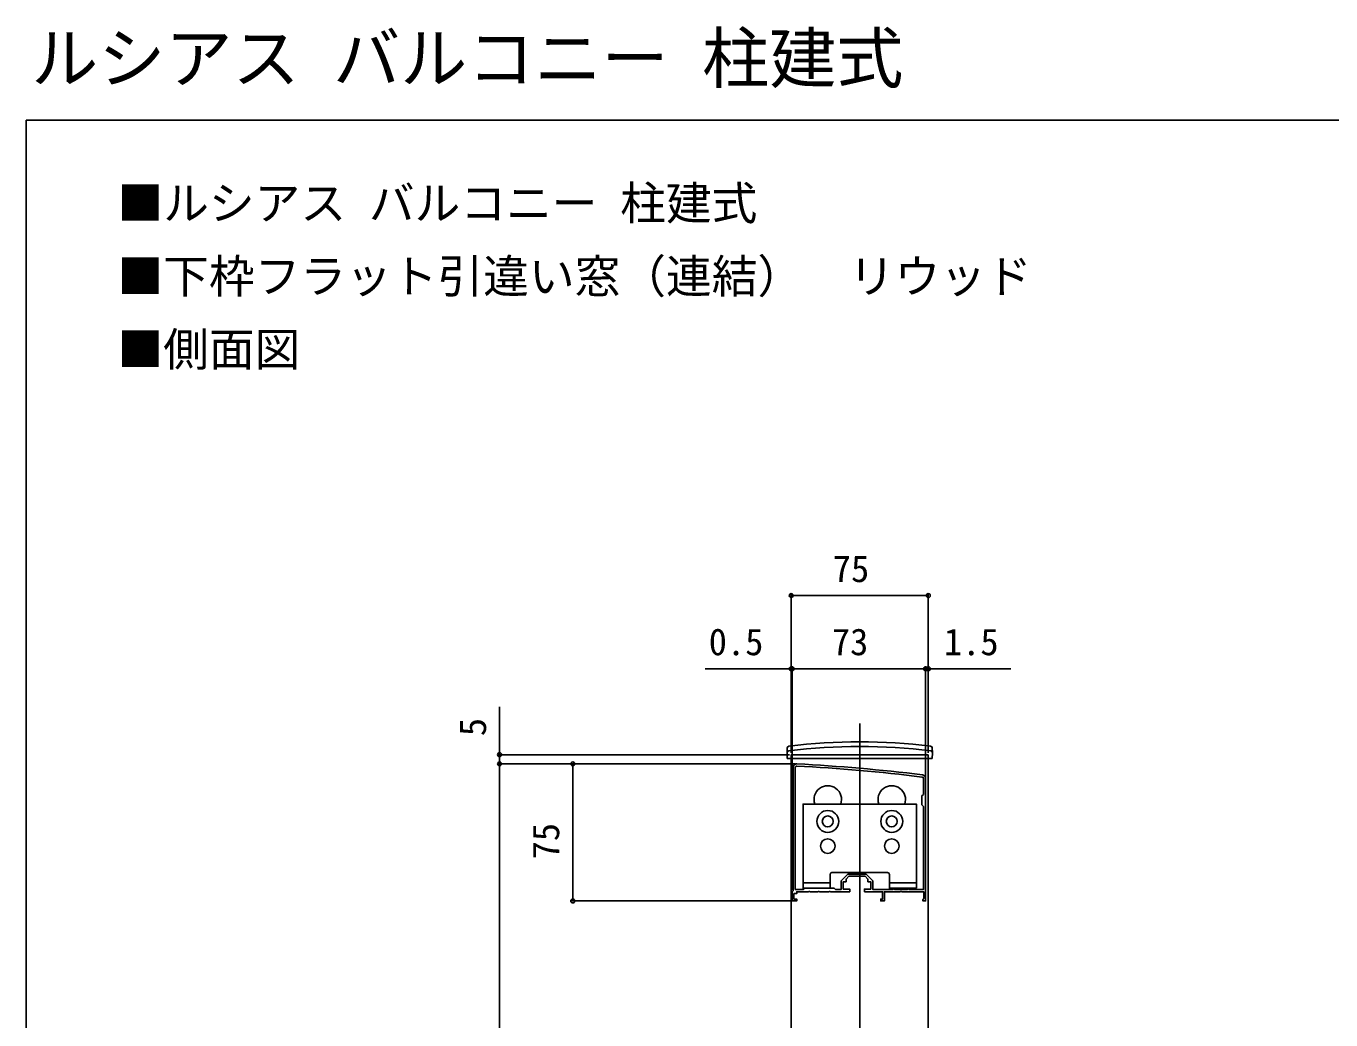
# Model space of a CAD drawing. Units: millimetres, scale not verified. Extents: x -875 to 875, y -1304 to 1297.
# Drawn here: x -875 to -161, y 754 to 1297 of the extents above; entities that cross this region are included whole.
import ezdxf
from ezdxf.enums import TextEntityAlignment as Align

# ---------------------------------------------------------------- set-up
doc = ezdxf.new("R2010")
doc.units = ezdxf.units.MM
doc.header["$LTSCALE"] = 8
for name, color, linetype in [('0-1_USER1', 3, 'Continuous'), ('0-2_YKK_11', 7, 'Continuous'), ('0-4_YKK_12', 2, 'Continuous'), ('0-5_YKK_13', 4, 'Continuous'), ('0-6_YKK_D', 6, 'Continuous'), ('0-7_YKK_ZWAK', 7, 'Continuous')]:
    doc.layers.add(name, color=color, linetype=linetype)
doc.styles.add('ＭＳ ゴシック', font='')
doc.styles.get('ＭＳ ゴシック').set_extended_font_data('MS Gothic')

msp = doc.modelspace()

# ---------------------------------------------------------------- linework, layer by layer
at = {"layer": '0-2_YKK_11'}
for p, q in [((-454.3, 825.1), (-454.3, 891.9)), ((-425.936, 833.161), (-428.761, 830.336)), ((-416.124, 833.6), (-424.876, 833.6)), ((-412.239, 830.336), (-415.064, 833.161))]:
    msp.add_line(p, q, dxfattribs=at)
for points in [[(-455.5, 891.9), (-455.5, 824.4), (-456, 823.9), (-456, 818.9), (-453.5, 818.9), (-453.5, 819.9), (-455, 819.9), (-455, 822.9), (-453.5, 822.9), (-453.5, 823.9), (-446.958, 823.9), (-446.775, 824.02), (-446.225, 824.02), (-446.042, 823.9), (-441.958, 823.9), (-441.775, 824.02), (-441.225, 824.02), (-441.042, 823.9), (-435.958, 823.9), (-435.775, 824.02), (-435.225, 824.02), (-435.042, 823.9), (-424.5, 823.9), (-424.5, 825.4), (-428, 825.4), (-428, 829.4), (-426.5, 829.4), (-426.5, 830.9), (-425, 832.4), (-420.958, 832.4), (-420.775, 832.52), (-420.225, 832.52), (-420.042, 832.4), (-416, 832.4), (-414.5, 830.9), (-414.5, 829.4), (-413, 829.4), (-413, 825.4), (-416.5, 825.4), (-416.5, 823.9)], [(-416.5, 823.9), (-406.5, 823.9), (-406.5, 819.9), (-407.5, 819.9), (-407.5, 818.9), (-405.5, 818.9), (-405.5, 823.9), (-396.958, 823.9), (-396.775, 824.02), (-396.225, 824.02), (-396.042, 823.9), (-384, 823.9), (-384, 820.192), (-384.25, 819.896), (-384.5, 819.6), (-384.5, 818.9), (-383, 818.9), (-383, 885.9)], [(-384.2, 885.9), (-384.2, 877.2), (-385, 876.4), (-385, 871.4), (-384.2, 870.6), (-384.2, 825.1), (-392.1, 825.1), (-392.1, 825.9), (-393, 825.9), (-393, 825.1), (-400, 825.1), (-400, 825.9), (-400.9, 825.9), (-400.9, 825.1), (-411.8, 825.1), (-411.8, 829.276)], [(-429.2, 829.276), (-429.2, 825.1), (-432.2, 825.1), (-433, 825.9), (-449, 825.9), (-449.8, 825.1), (-454.3, 825.1)]]:
    msp.add_lwpolyline(points, dxfattribs=at)
for centre, radius, start, end in [((-453.5, 891.9), 2, 86.9684, 180.00001), ((-453.5, 891.9), 0.8, 86.96839, 180.00001), ((-506.281, -104.699), 998.796, 83.01993, 86.96841), ((-506.281, -104.699), 999.996, 83.01993, 86.96841), ((-385, 885.9), 0.8, 0.00001, 83.01993), ((-385, 885.9), 2, 0.00001, 83.01993), ((-427.7, 829.276), 1.5, 134.99999, 179.99998), ((-424.876, 832.1), 1.5, 90.00002, 135.00001), ((-416.124, 832.1), 1.5, 44.99999, 89.99998), ((-413.3, 829.276), 1.5, 0.00002, 45.00001)]:
    msp.add_arc(centre, radius, start, end, dxfattribs=at)
at = {"layer": '0-4_YKK_12'}
msp.add_line((-419, 915.9), (-419, 151.4), dxfattribs=at)
for points in [[(-456.5, 151.4), (-456.5, 896.9), (-456.5, 898.9), (-381.5, 898.9)], [(-381.5, 510.377), (-381.5, 896.9), (-381.5, 898.9)]]:
    msp.add_lwpolyline(points, dxfattribs=at)
for centre in [(-436.5, 874.4), (-401.5, 874.4)]:
    msp.add_arc(centre, 7.5, 340.52879, 199.47121, dxfattribs=at)
at = {"layer": '0-5_YKK_13'}
for p, q in [((-458.7, 899.9), (-458.653, 902.567)), ((-458.7, 899.9), (-458.648, 896.9)), ((-379.3, 899.9), (-379.352, 896.9)), ((-379.3, 899.9), (-379.347, 902.567)), ((-458.648, 896.9), (-379.352, 896.9)), ((-450, 828.8), (-435.25, 828.8)), ((-435.25, 833.4), (-435.25, 825.9)), ((-403.75, 834.4), (-434.25, 834.4)), ((-402.75, 828.8), (-388, 828.8))]:
    msp.add_line(p, q, dxfattribs=at)
for points in [[(-388, 825.9), (-388, 871.9), (-450, 871.9), (-450, 825.9), (-435.25, 825.9)], [(-402.75, 833.4), (-402.75, 825.9), (-388, 825.9)]]:
    msp.add_lwpolyline(points, dxfattribs=at)
for centre, radius in [((-436.5, 862.4), 6), ((-436.5, 862.4), 3), ((-401.5, 862.4), 6), ((-401.5, 862.4), 3), ((-436.5, 848.9), 4), ((-401.5, 848.9), 4)]:
    msp.add_circle(centre, radius, dxfattribs=at)
for centre, radius, start, end in [((-457.697, 900.053), 1, 97.02227, 179), ((-457.654, 902.549), 1, 96.9597, 179), ((-419, 585.9), 317.528, 82.97773, 97.02227), ((-419, 585.9), 320, 83.0403, 96.9597), ((-380.346, 902.549), 1, 1, 83.0403), ((-380.303, 900.053), 1, 1, 82.97773), ((-434.25, 833.4), 1, 90, 180), ((-403.75, 833.4), 1, 0, 90)]:
    msp.add_arc(centre, radius, start, end, dxfattribs=at)
at = {"layer": '0-6_YKK_D'}
for p, q in [((-456.5, 899.9), (-456.5, 986.9)), ((-456.5, 985.9), (-381.5, 985.9)), ((-381.5, 899.9), (-381.5, 986.9)), ((-456.5, 945.9), (-503.6, 945.9)), ((-456.5, 899.9), (-456.5, 946.9)), ((-456, 945.9), (-456.5, 945.9)), ((-456, 824.776), (-456, 946.9)), ((-456, 824.776), (-456, 946.9)), ((-456, 945.9), (-451.7, 945.9)), ((-456, 945.9), (-383, 945.9)), ((-383, 945.9), (-387.3, 945.9)), ((-383, 886.9), (-383, 946.9)), ((-383, 886.9), (-383, 946.9)), ((-383, 945.9), (-381.5, 945.9)), ((-381.5, 899.9), (-381.5, 946.9)), ((-381.5, 945.9), (-336.445, 945.9)), ((-616, 898.9), (-616, 925.091)), ((-457.5, 898.9), (-617, 898.9)), ((-454.394, 893.897), (-617, 893.897)), ((-454.394, 893.897), (-617, 893.897)), ((-616, 893.897), (-616, 898.9)), ((-616, 893.897), (-616, 889.597)), ((-616, 533.9), (-616, 893.897)), ((-454.394, 893.897), (-577, 893.897)), ((-576, 818.9), (-576, 893.897)), ((-456.7, 818.9), (-577, 818.9))]:
    msp.add_line(p, q, dxfattribs=at)
for centre in [(-456.5, 985.9), (-381.5, 985.9), (-456.5, 945.9), (-456, 945.9), (-456, 945.9), (-383, 945.9), (-383, 945.9), (-381.5, 945.9), (-616, 898.9), (-616, 893.897), (-616, 893.897), (-576, 893.897), (-576, 818.9)]:
    msp.add_circle(centre, 1.075, dxfattribs=at)
at = {"layer": '0-7_YKK_ZWAK'}
for q in [(-875, -1304.1), (875, 1245.9)]:
    msp.add_line((-875, 1245.9), q, dxfattribs=at)

# ---------------------------------------------------------------- texts
at = {"layer": '0-1_USER1', "style": 'ＭＳ ゴシック'}
for s, height, p in [('ルシアス バルコニー 柱建式', 26.91, (-872.213, 1258.364)), ('■ルシアス バルコニー 柱建式', 18.33, (-825, 1185.9)), ('■下枠フラット引違い窓（連結）\u3000リウッド', 18.33, (-825, 1145.9)), ('■側面図', 18.33, (-825, 1105.9))]:
    msp.add_text(s, height=height, dxfattribs=at).set_placement(p, align=Align.BOTTOM_LEFT)
at = {"layer": '0-6_YKK_D', "style": 'ＭＳ ゴシック'}
for s, p in [('75', (-433.773, 988.9)), ('0.5', (-501.623, 948.9)), ('73', (-434.273, 948.9)), ('1.5', (-372.968, 948.9))]:
    msp.add_text(s, height=14.66, dxfattribs=at).set_placement(p, align=Align.BOTTOM_LEFT)
for s, p in [('5', (-619, 909.023)), ('75', (-579, 841.626))]:
    msp.add_text(s, height=14.66, rotation=90, dxfattribs=at).set_placement(p, align=Align.BOTTOM_LEFT)

doc.saveas('drawing.dxf')
